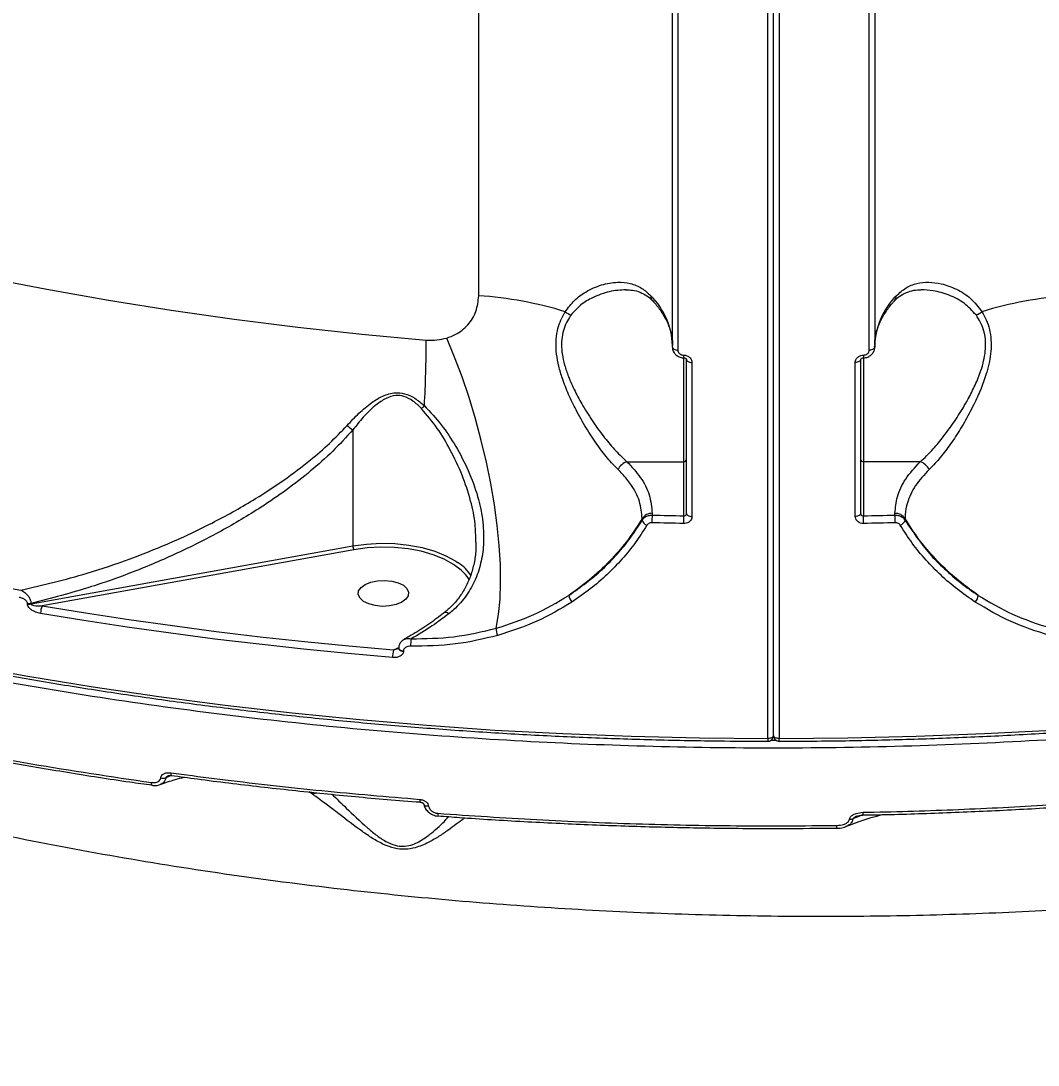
# Model space of a CAD drawing. Header units: millimetres. Extents: x -6523 to 7556, y -5559 to 6101.
# Drawn here: x 1343.1 to 1524.2, y -1517.4 to -1331.4 of the extents above; entities that cross this region are included whole.
import ezdxf

# ---------------------------------------------------------------- set-up
doc = ezdxf.new("R2010")
doc.units = ezdxf.units.MM
for name, color, linetype in [('DIKOM_ОБЪЕКТ', 7, 'Continuous'), ('DIKOM_РАЗМЕР_ЗОНА', 7, 'Continuous'), ('DIKOM_РАЗМЕР_ОБЪЕКТА', 7, 'Continuous')]:
    doc.layers.add(name, color=color, linetype=linetype)
doc.styles.add('style1', font='arial.ttf', dxfattribs={"width": 0.8})
doc.dimstyles.new('1-50', dxfattribs={"dimtxt": 300, "dimasz": 200, "dimexe": 100, "dimexo": 0, "dimgap": 100, "dimtad": 1, "dimtxsty": 'style1', "dimcen": 200, "dimclrd": 7, "dimclre": 7, "dimclrt": 7, "dimadec": 1, "dimazin": 2, "dimtfac": 1, "dimtmove": 0, "dimatfit": 2, "dimfxl": 0, "dimlwd": 25, "dimlwe": 18, "dimarcsym": 0})

# ---------------------------------------------------------------- blocks, each defined once
blk = doc.blocks.new('*D10')
at = {"layer": 'Defpoints', "color": 0, "transparency": 16777216}
for p in [(-1823.23, 4314.24), (3842.01, -3170.82), (6537.88, -3170.82)]:
    blk.add_point(p, dxfattribs=at)
at = {"layer": 'DIKOM_РАЗМЕР_ОБЪЕКТА', "color": 7, "lineweight": 18, "transparency": 16777216}
for p, q in [((-1823.23, 4314.24), (6637.88, 4314.24)), ((3842.01, -3170.82), (6637.88, -3170.82))]:
    blk.add_line(p, q, dxfattribs=at)
at = {"layer": 'DIKOM_РАЗМЕР_ОБЪЕКТА', "color": 7, "lineweight": 25, "transparency": 16777216}
blk.add_line((6537.88, 3914.24), (6537.88, -2770.82), dxfattribs=at)
at = {"layer": 'DIKOM_РАЗМЕР_ОБЪЕКТА', "color": 7, "transparency": 16777216}
for points in [[(6471.22, 3914.24), (6604.55, 3914.24), (6537.88, 4314.24)], [(6471.22, -2770.82), (6604.55, -2770.82), (6537.88, -3170.82)]]:
    blk.add_solid(points, dxfattribs=at)
at = {"layer": 'DIKOM_РАЗМЕР_ОБЪЕКТА', "color": 7, "transparency": 16777216, "insert": (6304.71, 207.11), "char_height": 300, "attachment_point": 5, "rotation": 90, "style": 'style1'}
blk.add_mtext('7500', dxfattribs=at)
blk = doc.blocks.new('*D11')
at = {"layer": 'Defpoints', "color": 0, "transparency": 16777216}
for p in [(-5022.71, -299.32), (4115.33, -1753.09), (4115.33, -4391.39)]:
    blk.add_point(p, dxfattribs=at)
at = {"layer": 'DIKOM_РАЗМЕР_ОБЪЕКТА', "color": 7, "lineweight": 18, "transparency": 16777216}
for p, q in [((-5022.71, -299.32), (-5022.71, -4491.39)), ((4115.33, -1753.09), (4115.33, -4491.39))]:
    blk.add_line(p, q, dxfattribs=at)
at = {"layer": 'DIKOM_РАЗМЕР_ОБЪЕКТА', "color": 7, "lineweight": 25, "transparency": 16777216}
blk.add_line((-4622.71, -4391.39), (3715.33, -4391.39), dxfattribs=at)
at = {"layer": 'DIKOM_РАЗМЕР_ОБЪЕКТА', "color": 7, "transparency": 16777216}
for points in [[(-4622.71, -4324.73), (-4622.71, -4458.06), (-5022.71, -4391.39)], [(3715.33, -4324.73), (3715.33, -4458.06), (4115.33, -4391.39)]]:
    blk.add_solid(points, dxfattribs=at)
at = {"layer": 'DIKOM_РАЗМЕР_ОБЪЕКТА', "color": 7, "transparency": 16777216, "insert": (-175.12, -4158.22), "char_height": 300, "attachment_point": 5, "style": 'style1'}
blk.add_mtext('9150', dxfattribs=at)
blk = doc.blocks.new('*D12')
at = {"layer": 'Defpoints', "color": 0, "transparency": 16777216}
for p in [(-6522.71, -395.62), (6102.86, -1877.31), (6102.86, -5458.89)]:
    blk.add_point(p, dxfattribs=at)
at = {"layer": 'DIKOM_РАЗМЕР_ЗОНА', "color": 7, "lineweight": 18, "transparency": 16777216}
for p, q in [((-6522.71, -395.62), (-6522.71, -5558.89)), ((6102.86, -1877.31), (6102.86, -5558.89))]:
    blk.add_line(p, q, dxfattribs=at)
at = {"layer": 'DIKOM_РАЗМЕР_ЗОНА', "color": 7, "lineweight": 25, "transparency": 16777216}
blk.add_line((-6122.71, -5458.89), (5702.86, -5458.89), dxfattribs=at)
at = {"layer": 'DIKOM_РАЗМЕР_ЗОНА', "color": 7, "transparency": 16777216}
for points in [[(-6122.71, -5392.23), (-6122.71, -5525.56), (-6522.71, -5458.89)], [(5702.86, -5392.23), (5702.86, -5525.56), (6102.86, -5458.89)]]:
    blk.add_solid(points, dxfattribs=at)
at = {"layer": 'DIKOM_РАЗМЕР_ЗОНА', "color": 7, "transparency": 16777216, "insert": (78.38, -5225.72), "char_height": 300, "attachment_point": 5, "style": 'style1'}
blk.add_mtext('12600', dxfattribs=at)
blk = doc.blocks.new('*D13')
at = {"layer": 'Defpoints', "color": 0, "transparency": 16777216}
for p in [(-2358.18, 6101.03), (4341.71, -4605.15), (7455.88, -4605.15)]:
    blk.add_point(p, dxfattribs=at)
at = {"layer": 'DIKOM_РАЗМЕР_ЗОНА', "color": 7, "lineweight": 18, "transparency": 16777216}
for p, q in [((-2358.18, 6101.03), (7555.88, 6101.03)), ((4341.71, -4605.15), (7555.88, -4605.15))]:
    blk.add_line(p, q, dxfattribs=at)
at = {"layer": 'DIKOM_РАЗМЕР_ЗОНА', "color": 7, "lineweight": 25, "transparency": 16777216}
blk.add_line((7455.88, 5701.03), (7455.88, -4205.15), dxfattribs=at)
at = {"layer": 'DIKOM_РАЗМЕР_ЗОНА', "color": 7, "transparency": 16777216}
for points in [[(7389.22, 5701.03), (7522.55, 5701.03), (7455.88, 6101.03)], [(7389.22, -4205.15), (7522.55, -4205.15), (7455.88, -4605.15)]]:
    blk.add_solid(points, dxfattribs=at)
at = {"layer": 'DIKOM_РАЗМЕР_ЗОНА', "color": 7, "transparency": 16777216, "insert": (7222.71, 375.61), "char_height": 300, "attachment_point": 5, "rotation": 90, "style": 'style1'}
blk.add_mtext('10700', dxfattribs=at)

msp = doc.modelspace()

# ---------------------------------------------------------------- linework, layer by layer
at = {"layer": 'DIKOM_ОБЪЕКТ', "color": 7, "linetype": 'Continuous', "lineweight": 15}
for p, q in [((1476.119, -1459.239), (1476.119, -1044.37)), ((1477.122, -1458.724), (1477.122, -1043.855)), ((1478.124, -1044.37), (1478.124, -1459.239)), ((1424.62, -1380.371), (1424.62, -1080.362)), ((1459.122, -1389.545), (1459.122, -1318.4)), ((1495.122, -1318.4), (1495.122, -1389.545)), ((1460.081, -1318.914), (1460.081, -1390.059)), ((1494.162, -1390.059), (1494.162, -1318.914)), ((1461.122, -1409.938), (1461.122, -1391.379)), ((1461.622, -1419.166), (1461.622, -1391.736)), ((1462.587, -1392.251), (1462.587, -1419.68)), ((1491.656, -1419.68), (1491.656, -1392.251)), ((1492.622, -1391.736), (1492.622, -1419.166)), ((1493.122, -1391.391), (1493.122, -1409.938)), ((1402.205, -1404.263), (1402.205, -1424.932)), ((1451.02, -1409.938), (1461.122, -1409.938)), ((1461.122, -1419.566), (1461.122, -1409.938)), ((1503.224, -1409.938), (1493.122, -1409.938)), ((1493.122, -1409.938), (1493.122, -1419.566)), ((1455.509, -1419.128), (1455.509, -1419.436)), ((1498.735, -1419.436), (1498.735, -1419.128)), ((1453.725, -1420.351), (1453.725, -1420.068)), ((1500.519, -1420.068), (1500.519, -1420.351)), ((1424.104, -1424.289), (1424.097, -1424.121)), ((1344.916, -1435.273), (1402.205, -1424.932)), ((1402.371, -1425.603), (1346.921, -1435.612)), ((1344.269, -1435.275), (1344.269, -1435.171)), ((1344.916, -1435.169), (1344.916, -1435.273)), ((1409.438, -1443.461), (1410.397, -1443.037)), ((1411.218, -1443.622), (1411.218, -1443.702)), ((1476.702, -1459.525), (1477.528, -1459.525)), ((1366.49, -1467.575), (1366.466, -1467.576)), ((1369.863, -1465.827), (1368.917, -1466.223)), ((1369.897, -1465.828), (1369.904, -1465.828)), ((1394.955, -1469.115), (1394.395, -1468.751)), ((1417.405, -1473.054), (1417.415, -1473.052)), ((1488.383, -1475.22), (1488.382, -1475.218))]:
    msp.add_line(p, q, dxfattribs=at)
at = {"layer": 'DIKOM_ОБЪЕКТ', "color": 7, "linetype": 'Continuous', "lineweight": 15, "flags": 128}
for points in [[(1210.466, -1334.986), (1218.932, -1339.109), (1227.638, -1343.097), (1236.577, -1346.947), (1245.739, -1350.654), (1255.117, -1354.216), (1264.701, -1357.628), (1274.482, -1360.889), (1284.453, -1363.994), (1294.602, -1366.942), (1304.921, -1369.728), (1315.401, -1372.351), (1326.03, -1374.809), (1336.801, -1377.098), (1347.702, -1379.217), (1358.723, -1381.164), (1369.855, -1382.936), (1381.086, -1384.533), (1392.407, -1385.953), (1403.807, -1387.195), (1415.274, -1388.257)], [(1427.738, -1439.592), (1428.152, -1437.162), (1428.416, -1434.446), (1428.525, -1431.472), (1428.48, -1428.269), (1428.28, -1424.869), (1427.927, -1421.304), (1427.425, -1417.611), (1426.779, -1413.825), (1425.995, -1409.985), (1425.081, -1406.128), (1424.046, -1402.292), (1422.9, -1398.514), (1421.655, -1394.833), (1420.323, -1391.285), (1418.916, -1387.904)], [(1459.122, -1389.545), (1459.14, -1389.643), (1459.194, -1389.737), (1459.282, -1389.824), (1459.401, -1389.902), (1459.546, -1389.966), (1459.711, -1390.014), (1459.892, -1390.046), (1460.081, -1390.059)], [(1495.122, -1389.545), (1495.104, -1389.643), (1495.05, -1389.737), (1494.962, -1389.824), (1494.843, -1389.902), (1494.698, -1389.966), (1494.532, -1390.014), (1494.352, -1390.046), (1494.162, -1390.059)], [(1461.622, -1391.736), (1461.64, -1391.834), (1461.695, -1391.929), (1461.783, -1392.017), (1461.903, -1392.094), (1462.048, -1392.158), (1462.215, -1392.207), (1462.397, -1392.238), (1462.587, -1392.251)], [(1492.622, -1391.736), (1492.603, -1391.834), (1492.549, -1391.929), (1492.46, -1392.017), (1492.341, -1392.094), (1492.195, -1392.158), (1492.028, -1392.207), (1491.846, -1392.238), (1491.656, -1392.251)], [(1216.339, -1412.489), (1226.003, -1416.316), (1235.878, -1419.996), (1245.956, -1423.527), (1256.229, -1426.906), (1266.688, -1430.129), (1277.324, -1433.196), (1288.129, -1436.102), (1299.092, -1438.845), (1310.206, -1441.423), (1321.46, -1443.834), (1332.846, -1446.076), (1344.352, -1448.147), (1355.971, -1450.045), (1367.692, -1451.768), (1379.505, -1453.316), (1391.4, -1454.686), (1403.367, -1455.878), (1415.397, -1456.891), (1427.478, -1457.723), (1439.601, -1458.375), (1451.756, -1458.845), (1463.932, -1459.133), (1476.119, -1459.239)], [(1278.927, -1418.477), (1286.683, -1420.568), (1294.522, -1422.575), (1302.441, -1424.497), (1310.435, -1426.333), (1318.503, -1428.083), (1326.64, -1429.746), (1334.842, -1431.321), (1343.107, -1432.807)], [(1461.622, -1419.166), (1461.64, -1419.264), (1461.695, -1419.358), (1461.783, -1419.446), (1461.903, -1419.523), (1462.048, -1419.587), (1462.215, -1419.636), (1462.397, -1419.667), (1462.587, -1419.68)], [(1492.622, -1419.166), (1492.603, -1419.264), (1492.549, -1419.358), (1492.46, -1419.446), (1492.341, -1419.523), (1492.195, -1419.587), (1492.028, -1419.636), (1491.846, -1419.667), (1491.656, -1419.68)], [(1461.084, -1420.938), (1460.38, -1420.924), (1459.677, -1420.909), (1458.973, -1420.894), (1458.27, -1420.878), (1457.567, -1420.861), (1456.864, -1420.844), (1456.16, -1420.826), (1455.457, -1420.808)], [(1455.509, -1419.436), (1456.21, -1419.454), (1456.912, -1419.472), (1457.613, -1419.489), (1458.315, -1419.506), (1459.017, -1419.522), (1459.718, -1419.537), (1460.42, -1419.552), (1461.122, -1419.566)], [(1493.122, -1419.566), (1493.824, -1419.552), (1494.525, -1419.537), (1495.227, -1419.522), (1495.929, -1419.506), (1496.63, -1419.489), (1497.332, -1419.472), (1498.033, -1419.454), (1498.735, -1419.436)], [(1498.787, -1420.808), (1498.083, -1420.826), (1497.38, -1420.844), (1496.677, -1420.861), (1495.974, -1420.878), (1495.27, -1420.894), (1494.567, -1420.909), (1493.863, -1420.924), (1493.16, -1420.938)], [(1402.205, -1424.932), (1404.655, -1424.596), (1407.176, -1424.457), (1409.709, -1424.519), (1412.193, -1424.78), (1414.57, -1425.234), (1416.784, -1425.87), (1418.783, -1426.673), (1420.519, -1427.625), (1420.959, -1427.919)], [(1422.28, -1430.029), (1421.519, -1429.26), (1420.13, -1428.215), (1418.446, -1427.292), (1416.508, -1426.513), (1414.361, -1425.896), (1412.056, -1425.456), (1409.647, -1425.203), (1407.191, -1425.143), (1404.746, -1425.277), (1402.371, -1425.603)], [(1422.915, -1430.89), (1422.581, -1430.402), (1422.28, -1430.029)], [(1405.413, -1431.373), (1406.602, -1431.128), (1407.877, -1431.065), (1409.135, -1431.19), (1410.273, -1431.492), (1411.2, -1431.947), (1411.84, -1432.519), (1412.142, -1433.16), (1412.081, -1433.819), (1411.662, -1434.442), (1410.919, -1434.979), (1409.912, -1435.387), (1408.723, -1435.632), (1407.448, -1435.695), (1406.191, -1435.57), (1405.052, -1435.268), (1404.125, -1434.813), (1403.485, -1434.241), (1403.183, -1433.6), (1403.244, -1432.941), (1403.663, -1432.318), (1404.406, -1431.781), (1405.413, -1431.373)], [(1346.921, -1435.612), (1354.597, -1436.863), (1362.319, -1438.037), (1370.083, -1439.135), (1377.886, -1440.156), (1385.726, -1441.099), (1393.6, -1441.965), (1401.505, -1442.752), (1409.438, -1443.461)], [(1409.276, -1444.827), (1401.324, -1444.116), (1393.401, -1443.327), (1385.508, -1442.459), (1377.649, -1441.513), (1369.827, -1440.49), (1362.045, -1439.39), (1354.305, -1438.212), (1346.61, -1436.959)], [(1419.3, -1437.004), (1419.049, -1436.872), (1418.824, -1436.8), (1418.635, -1436.794), (1418.489, -1436.851), (1418.478, -1436.859)], [(1410.375, -1443.115), (1410.413, -1443.253), (1410.528, -1443.387), (1410.711, -1443.498), (1410.947, -1443.579), (1411.218, -1443.622)], [(1410.375, -1443.184), (1410.375, -1443.19), (1410.413, -1443.334), (1410.528, -1443.467), (1410.711, -1443.579), (1410.947, -1443.659), (1411.218, -1443.702)], [(1478.124, -1459.239), (1490.312, -1459.133), (1502.488, -1458.845), (1514.643, -1458.375), (1526.766, -1457.723)], [(1477.122, -1458.724), (1477.103, -1458.824), (1477.045, -1458.921), (1476.953, -1459.01), (1476.828, -1459.089), (1476.676, -1459.153), (1476.503, -1459.2), (1476.315, -1459.229), (1476.119, -1459.239)], [(1478.124, -1459.239), (1477.929, -1459.229), (1477.741, -1459.2), (1477.568, -1459.153), (1477.416, -1459.089), (1477.291, -1459.01), (1477.198, -1458.921), (1477.141, -1458.824), (1477.122, -1458.724)], [(1369.775, -1465.336), (1369.78, -1465.494), (1369.795, -1465.626), (1369.819, -1465.728), (1369.85, -1465.795), (1369.889, -1465.826), (1369.897, -1465.828)], [(1366.466, -1467.576), (1366.451, -1467.571), (1366.414, -1467.534), (1366.383, -1467.464), (1366.361, -1467.364), (1366.347, -1467.235), (1366.343, -1467.085)], [(1415.702, -1471.305), (1415.47, -1471.303), (1415.261, -1471.272), (1415.087, -1471.212), (1414.957, -1471.129), (1414.88, -1471.025), (1414.863, -1470.966)]]:
    msp.add_lwpolyline(points, dxfattribs=at)
at = {"layer": 'DIKOM_ОБЪЕКТ', "color": 7, "linetype": 'Continuous', "lineweight": 15}
for centre, radius, start, end in [((1420.158, -1447.749), 67.526, 72.88618, 86.21117), ((1446.008, -1389.68), 13.123, 2.07236, 45.13817), ((1456.578, -1380.414), 1.314, 178.43942, 221.69548), ((1508.236, -1389.68), 13.123, 134.86001, 177.92687), ((1497.665, -1380.413), 1.315, 318.293, 1.52881), ((1534.086, -1447.749), 67.526, 93.78883, 107.11382), ((1441.938, -1380.989), 2.932, 229.358, 252.85398), ((1512.307, -1380.99), 2.93, 287.13871, 310.64931), ((1187.921, -1387.839), 227.354, 356.9423, 359.89479), ((1463.557, -1391.086), 2.478, 176.5443, 187.78953), ((1490.672, -1391.086), 2.492, 352.24313, 3.42304), ((1390.853, -1376.134), 33.893, 314.09514, 315.31667), ((1407.402, -1396.478), 9.36, 228.39646, 236.27466), ((1461.155, -1409.47), 0.469, 265.9641, 355.25649), ((1493.089, -1409.47), 0.469, 184.75974, 274.01967), ((1451.747, -1412.359), 2.528, 106.70612, 156.18677), ((1502.497, -1412.359), 2.528, 23.81323, 73.29388), ((1455.452, -1421.183), 2.056, 88.40255, 147.14545), ((1498.792, -1421.183), 2.055, 32.85046, 91.60154), ((1454.984, -1420.021), 1.302, 194.70045, 251.12473), ((1472.329, -1420.754), 16.871, 175.51851, 180.18072), ((1483.65, -1420.879), 22.567, 176.66471, 180.1497), ((1470.267, -1420.892), 22.893, 359.88508, 3.32042), ((1481.736, -1420.764), 17.051, 359.85375, 4.4669), ((1499.26, -1420.022), 1.302, 288.85991, 345.31491), ((1403.59, -1424.947), 1.384, 179.35351, 208.28786), ((1416.199, -1435.064), 8.585, 34.1685, 56.32341), ((1442.566, -1433.59), 1.894, 184.81086, 224.90257), ((1511.678, -1433.59), 1.894, 315.09743, 355.18914), ((1344.586, -1433.298), 1.9, 260.41521, 280.02812), ((1344.586, -1433.406), 1.896, 260.39652, 280.04681), ((1349.546, -1436.927), 2.936, 153.39901, 180.62139), ((1430.441, -1439.73), 2.707, 177.07111, 205.28484), ((1417.275, -1442.413), 4.776, 168.6382, 184.67283), ((1414.747, -1444.781), 5.471, 166.03995, 180.47653), ((1478.45, -1459.476), 2.343, 174.19891, 186.08272), ((1476.122, -1458.724), 1, 269.92957, 286.56023), ((1476.122, -1458.724), 1, 286.56023, 0), ((1478.122, -1458.724), 1, 180, 270.07043), ((1475.793, -1459.476), 2.343, 353.91728, 5.80109), ((1368.45, -1464.699), 1.594, 254.23393, 287.02577), ((1414.802, -1470.226), 0.699, 167.84756, 209.20302), ((1418.111, -1472.707), 0.786, 169.63633, 206.16122), ((1490.565, -1472.533), 2.495, 352.22296, 3.47594), ((1484.592, -1474.873), 3.807, 354.77906, 2.15026), ((1490.821, -1472.074), 1.545, 262.99798, 285.93079)]:
    msp.add_arc(centre, radius, start, end, dxfattribs=at)
for points, knots in [([(1619.829, -1448.083), (1615.507, -1448.863), (1603.865, -1450.963), (1584.559, -1453.863), (1561.895, -1456.614), (1538.744, -1458.728), (1515.174, -1460.18), (1491.256, -1460.947), (1467.518, -1461.012), (1444.037, -1460.391), (1420.883, -1459.116), (1397.678, -1457.165), (1374.503, -1454.517), (1351.441, -1451.163), (1328.999, -1447.177), (1307.241, -1442.589), (1286.212, -1437.438), (1265.568, -1431.641), (1245.402, -1425.192), (1225.796, -1418.095), (1207.181, -1410.508), (1189.598, -1402.469), (1173.064, -1394.023), (1157.31, -1385.034), (1142.426, -1375.51), (1128.486, -1365.471), (1115.796, -1355.138), (1104.37, -1344.554), (1094.2, -1333.766), (1085.099, -1322.599), (1077.219, -1311.069), (1071.203, -1300.704), (1068.401, -1294.163), (1067.321, -1291.641)], [0, 0, 0, 0, 0.0192582, 0.0518831, 0.0845332, 0.117158, 0.1507303, 0.1843303, 0.2179029, 0.2505276, 0.2831773, 0.3158024, 0.3493748, 0.3829745, 0.4165472, 0.449172, 0.4818217, 0.5144468, 0.5480193, 0.5816191, 0.6151914, 0.6478161, 0.6804664, 0.7130911, 0.7466635, 0.7802634, 0.8138358, 0.8464606, 0.8791105, 0.9117353, 0.9453077, 0.9789074, 1, 1, 1, 1]), ([(1067.769, -1291.4), (1068.007, -1291.959), (1069.072, -1294.455), (1071.272, -1298.853), (1074.377, -1304.585), (1077.808, -1310.269), (1081.534, -1315.902), (1085.56, -1321.481), (1089.881, -1327), (1094.494, -1332.456), (1099.394, -1337.844), (1104.58, -1343.16), (1110.046, -1348.4), (1115.789, -1353.56), (1121.803, -1358.637), (1128.085, -1363.626), (1134.63, -1368.524), (1141.432, -1373.326), (1148.487, -1378.03), (1155.789, -1382.632), (1163.332, -1387.128), (1171.111, -1391.516), (1179.121, -1395.791), (1187.354, -1399.951), (1195.805, -1403.992), (1204.467, -1407.912), (1213.334, -1411.708), (1222.4, -1415.377), (1231.656, -1418.915), (1241.097, -1422.322), (1250.716, -1425.593), (1260.504, -1428.726), (1270.455, -1431.72), (1280.561, -1434.572), (1290.815, -1437.28), (1301.208, -1439.842), (1311.734, -1442.255), (1322.384, -1444.519), (1333.151, -1446.632), (1344.025, -1448.591), (1354.999, -1450.396), (1366.065, -1452.044), (1377.215, -1453.536), (1388.439, -1454.869), (1399.73, -1456.044), (1411.08, -1457.058), (1422.478, -1457.911), (1433.918, -1458.603), (1445.391, -1459.133), (1456.887, -1459.499), (1467.134, -1459.687), (1473.547, -1459.713), (1476.121, -1459.724)], [0, 0, 0, 0, 0.0058769, 0.0262678, 0.0466646, 0.067067, 0.087475, 0.1078878, 0.128305, 0.1487261, 0.1691502, 0.1895772, 0.2100064, 0.2304374, 0.2508698, 0.2713031, 0.291737, 0.3121716, 0.332606, 0.3530404, 0.373475, 0.3939091, 0.4143427, 0.4347762, 0.4552089, 0.4756412, 0.496073, 0.5165039, 0.5369347, 0.5573647, 0.5777943, 0.5982233, 0.6186517, 0.6390797, 0.6595071, 0.6799342, 0.7003609, 0.7207872, 0.7412134, 0.7616387, 0.782064, 0.8024892, 0.8229139, 0.8433384, 0.8637626, 0.8841867, 0.9046107, 0.9250349, 0.9454586, 0.9658823, 0.986306, 1, 1, 1, 1]), ([(1478.123, -1459.724), (1480.144, -1459.717), (1486.003, -1459.696), (1495.698, -1459.538), (1507.197, -1459.196), (1518.673, -1458.689), (1530.118, -1458.021), (1541.523, -1457.191), (1552.88, -1456.2), (1564.18, -1455.049), (1575.414, -1453.738), (1586.575, -1452.269), (1597.653, -1450.643), (1608.641, -1448.861), (1619.531, -1446.924), (1630.313, -1444.833), (1640.98, -1442.592), (1651.524, -1440.199), (1661.937, -1437.659), (1672.212, -1434.972), (1682.339, -1432.141), (1692.313, -1429.167), (1702.125, -1426.054), (1711.768, -1422.802), (1721.235, -1419.416), (1730.518, -1415.896), (1739.612, -1412.246), (1748.508, -1408.469), (1757.2, -1404.566), (1765.682, -1400.542), (1773.947, -1396.399), (1781.989, -1392.14), (1789.802, -1387.769), (1797.38, -1383.288), (1804.717, -1378.701), (1811.809, -1374.012), (1818.648, -1369.223), (1825.231, -1364.338), (1831.552, -1359.361), (1837.606, -1354.296), (1843.389, -1349.147), (1848.896, -1343.917), (1854.124, -1338.61), (1859.067, -1333.231), (1863.723, -1327.782), (1868.087, -1322.27), (1872.157, -1316.697), (1875.927, -1311.068), (1879.402, -1305.388), (1882.555, -1299.658), (1884.893, -1295.039), (1886.07, -1292.319), (1886.409, -1291.536)], [0, 0, 0, 0, 0.0107552, 0.0311878, 0.0516215, 0.0720552, 0.0924884, 0.1129222, 0.1333561, 0.15379, 0.1742241, 0.1946587, 0.215093, 0.2355279, 0.2559631, 0.2763984, 0.2968343, 0.3172703, 0.3377071, 0.358144, 0.3785814, 0.3990192, 0.4194577, 0.4398966, 0.4603357, 0.4807758, 0.5012164, 0.5216576, 0.5420996, 0.5625417, 0.5829848, 0.6034285, 0.6238725, 0.6443172, 0.664762, 0.6852075, 0.705653, 0.7260988, 0.7465444, 0.7669897, 0.7874344, 0.8078782, 0.8283208, 0.8487617, 0.8692001, 0.8896363, 0.9100693, 0.9304984, 0.9509232, 0.9713434, 0.9917579, 1, 1, 1, 1]), ([(1440.028, -1383.213), (1440.551, -1382.506), (1441.597, -1381.089), (1443.874, -1379.494), (1446.488, -1378.319), (1449.214, -1377.857), (1451.63, -1378.103), (1453.648, -1378.88), (1454.751, -1379.902), (1455.264, -1380.378)], [0, 0, 0, 0, 0.1281536, 0.2567405, 0.4268139, 0.5968773, 0.7373106, 0.8775707, 1, 1, 1, 1]), ([(1498.979, -1380.378), (1499.535, -1379.871), (1500.646, -1378.856), (1502.623, -1378.11), (1504.745, -1377.881), (1507.124, -1378.184), (1509.69, -1379.112), (1512.285, -1380.704), (1513.587, -1382.396), (1514.215, -1383.213)], [0, 0, 0, 0, 0.1316545, 0.2634846, 0.3951372, 0.5268735, 0.6882977, 0.849534, 1, 1, 1, 1]), ([(1450.846, -1379.297), (1449.857, -1379.364), (1447.872, -1379.499), (1445.136, -1380.531), (1442.747, -1381.891), (1441.631, -1383.158), (1441.074, -1383.79)], [0, 0, 0, 0, 0.2868184, 0.5754065, 0.7881578, 1, 1, 1, 1]), ([(1450.781, -1379.318), (1451.194, -1379.324), (1452.111, -1379.339), (1453.38, -1379.694), (1454.526, -1380.322), (1455.256, -1380.873), (1455.569, -1381.268), (1455.596, -1381.302)], [0, 0, 0, 0, 0.2204566, 0.4894373, 0.7558579, 0.9789976, 1, 1, 1, 1]), ([(1498.65, -1381.311), (1498.703, -1381.245), (1499.028, -1380.841), (1499.736, -1380.318), (1500.814, -1379.72), (1502.034, -1379.357), (1502.963, -1379.324), (1503.41, -1379.308)], [0, 0, 0, 0, 0.0416987, 0.2553981, 0.4971376, 0.7575409, 1, 1, 1, 1]), ([(1513.17, -1383.79), (1512.506, -1383.068), (1511.11, -1381.551), (1508.399, -1380.205), (1505.762, -1379.416), (1504.116, -1379.341), (1503.402, -1379.309)], [0, 0, 0, 0, 0.2469053, 0.5188373, 0.7911536, 1, 1, 1, 1]), ([(1418.916, -1387.904), (1419.435, -1387.716), (1420.89, -1387.189), (1422.815, -1385.614), (1424.331, -1383.195), (1424.523, -1381.318), (1424.62, -1380.371)], [0, 0, 0, 0, 0.1529706, 0.4283784, 0.7114418, 1, 1, 1, 1]), ([(1455.6, -1381.291), (1455.839, -1381.561), (1456.537, -1382.346), (1457.476, -1383.674), (1458.321, -1385.272), (1458.874, -1386.889), (1459.099, -1388.2), (1459.117, -1388.975), (1459.122, -1389.205)], [0, 0, 0, 0, 0.1033903, 0.3019152, 0.5017371, 0.7047507, 0.9124634, 1, 1, 1, 1]), ([(1495.122, -1389.205), (1495.129, -1388.935), (1495.151, -1388.1), (1495.415, -1386.702), (1496.033, -1385.017), (1496.964, -1383.361), (1497.894, -1382.123), (1498.507, -1381.443), (1498.644, -1381.291)], [0, 0, 0, 0, 0.1027348, 0.3181928, 0.5309305, 0.7384743, 0.9415092, 1, 1, 1, 1]), ([(1449.434, -1411.338), (1448.81, -1410.695), (1447.563, -1409.409), (1445.641, -1406.859), (1443.739, -1403.957), (1442.043, -1400.951), (1440.603, -1397.973), (1439.566, -1395.352), (1438.851, -1392.934), (1438.438, -1390.754), (1438.342, -1388.617), (1438.637, -1386.126), (1439.33, -1384.363), (1439.935, -1383.367), (1440.028, -1383.213)], [0, 0, 0, 0, 0.1101003, 0.2202167, 0.3292869, 0.4383122, 0.5249613, 0.6115177, 0.6753441, 0.7390967, 0.8039957, 0.8688901, 0.9797312, 1, 1, 1, 1]), ([(1441.074, -1383.79), (1440.976, -1383.931), (1440.348, -1384.833), (1439.647, -1386.394), (1439.33, -1388.578), (1439.38, -1389.894), (1439.56, -1391.283), (1439.881, -1392.745), (1440.644, -1394.984), (1441.747, -1397.428), (1443.256, -1400.191), (1445.045, -1403.006), (1447.029, -1405.708), (1449.051, -1408.112), (1450.358, -1409.324), (1451.02, -1409.938)], [0, 0, 0, 0, 0.0200986, 0.1287248, 0.1852705, 0.2440074, 0.2548629, 0.3167952, 0.3805901, 0.4664185, 0.5546304, 0.6638235, 0.7761619, 0.8865572, 1, 1, 1, 1]), ([(1503.224, -1409.938), (1503.603, -1409.596), (1504.593, -1408.705), (1506.253, -1406.884), (1508.153, -1404.474), (1510.034, -1401.739), (1511.672, -1398.997), (1513.042, -1396.287), (1514.193, -1393.45), (1514.84, -1390.792), (1514.906, -1388.516), (1514.734, -1387.348), (1514.441, -1386.209), (1514.025, -1385.095), (1513.458, -1384.229), (1513.17, -1383.79)], [0, 0, 0, 0, 0.0653923, 0.1703685, 0.2779425, 0.381812, 0.4884099, 0.5695622, 0.6527945, 0.7604181, 0.8151636, 0.8718875, 0.8800452, 0.9392009, 1, 1, 1, 1]), ([(1514.215, -1383.213), (1514.487, -1383.69), (1515.031, -1384.644), (1515.594, -1386.338), (1515.877, -1388.215), (1515.85, -1390.756), (1515.245, -1393.657), (1514.166, -1396.721), (1512.877, -1399.616), (1511.317, -1402.572), (1509.531, -1405.49), (1507.711, -1408.078), (1506.123, -1410.023), (1505.173, -1410.975), (1504.81, -1411.338)], [0, 0, 0, 0, 0.0610581, 0.122045, 0.1836236, 0.2451906, 0.3548548, 0.4369244, 0.519098, 0.6228179, 0.7265978, 0.8310899, 0.9355771, 1, 1, 1, 1]), ([(1415.274, -1388.257), (1415.333, -1388.261), (1415.973, -1388.312), (1417.226, -1388.306), (1418.346, -1388.04), (1418.916, -1387.904)], [0, 0, 0, 0, 0.04677946, 0.51425647, 1, 1, 1, 1]), ([(1493.141, -1391.408), (1493.199, -1391.41), (1493.513, -1391.425), (1494.083, -1391.231), (1494.692, -1390.779), (1495.039, -1390.166), (1495.165, -1389.673), (1495.104, -1389.421), (1495.094, -1389.377)], [0, 0, 0, 0, 0.05387621, 0.29167282, 0.53879548, 0.75145179, 0.95728569, 1, 1, 1, 1]), ([(1551.643, -1488.074), (1545.459, -1488.574), (1533.082, -1489.574), (1514.339, -1490.489), (1495.527, -1490.975), (1476.423, -1490.985), (1457.069, -1490.504), (1437.508, -1489.509), (1418.056, -1488.012), (1398.211, -1485.957), (1378.042, -1483.29), (1357.631, -1479.972), (1337.399, -1476.045), (1317.428, -1471.498), (1297.795, -1466.33), (1278.955, -1460.66), (1260.953, -1454.522), (1243.816, -1447.958), (1227.241, -1440.852), (1211.313, -1433.206), (1196.108, -1425.032), (1181.961, -1416.521), (1168.936, -1407.698), (1157.748, -1399.305), (1151.335, -1393.684), (1148.518, -1391.215)], [0, 0, 0, 0, 0.0398965, 0.0798412, 0.1197855, 0.1596822, 0.2012148, 0.2428019, 0.2843884, 0.3259212, 0.3710795, 0.4162723, 0.4614304, 0.5079075, 0.5544226, 0.6008996, 0.645908, 0.6909519, 0.7359602, 0.7822822, 0.8286423, 0.8749638, 0.9198659, 0.9648023, 1, 1, 1, 1]), ([(1459.141, -1389.578), (1459.137, -1389.63), (1459.113, -1389.901), (1459.3, -1390.383), (1459.711, -1390.93), (1460.323, -1391.291), (1460.826, -1391.45), (1461.088, -1391.417), (1461.104, -1391.415)], [0, 0, 0, 0, 0.053131, 0.2781437, 0.5037796, 0.7375312, 0.9841688, 1, 1, 1, 1]), ([(1460.081, -1390.059), (1460.092, -1390.156), (1460.115, -1390.349), (1460.287, -1390.609), (1460.541, -1390.809), (1460.823, -1390.917), (1461.01, -1390.931), (1461.084, -1390.937)], [0, 0, 0, 0, 0.2142692, 0.4285287, 0.6430887, 0.8580997, 1, 1, 1, 1]), ([(1461.084, -1390.937), (1461.195, -1390.945), (1461.474, -1390.967), (1461.897, -1391.129), (1462.278, -1391.426), (1462.537, -1391.816), (1462.571, -1392.106), (1462.587, -1392.251)], [0, 0, 0, 0, 0.1418265, 0.3566682, 0.5713556, 0.7857154, 1, 1, 1, 1]), ([(1491.656, -1392.251), (1491.664, -1392.156), (1491.682, -1391.917), (1491.862, -1391.552), (1492.202, -1391.22), (1492.653, -1390.99), (1492.991, -1390.954), (1493.16, -1390.937)], [0, 0, 0, 0, 0.1405766, 0.3550624, 0.5698386, 0.784832, 1, 1, 1, 1]), ([(1493.16, -1390.937), (1493.273, -1390.925), (1493.498, -1390.902), (1493.799, -1390.748), (1494.025, -1390.525), (1494.145, -1390.282), (1494.158, -1390.122), (1494.162, -1390.059)], [0, 0, 0, 0, 0.2150747, 0.4301996, 0.6449532, 0.8594924, 1, 1, 1, 1]), ([(1461.102, -1391.426), (1461.133, -1391.426), (1461.219, -1391.426), (1461.356, -1391.467), (1461.487, -1391.535), (1461.575, -1391.617), (1461.619, -1391.696), (1461.624, -1391.723), (1461.622, -1391.738), (1461.622, -1391.739)], [0, 0, 0, 0, 0.0834537, 0.2336657, 0.3871818, 0.5494565, 0.7302108, 0.9908281, 1, 1, 1, 1]), ([(1492.635, -1391.71), (1492.634, -1391.693), (1492.633, -1391.664), (1492.72, -1391.563), (1492.842, -1391.485), (1492.996, -1391.433), (1493.146, -1391.417), (1493.231, -1391.426), (1493.262, -1391.43)], [0, 0, 0, 0, 0.275632, 0.4590085, 0.6095018, 0.7621979, 0.9132266, 1, 1, 1, 1]), ([(1401.187, -1403.477), (1401.875, -1402.737), (1403.25, -1401.26), (1405.357, -1399.482), (1407.496, -1398.152), (1409.525, -1397.543), (1411.546, -1397.755), (1413.339, -1398.592), (1414.399, -1399.496), (1414.951, -1399.967)], [0, 0, 0, 0, 0.1847911, 0.3692565, 0.5090874, 0.6522151, 0.7508619, 0.8702113, 1, 1, 1, 1]), ([(1414.437, -1400.475), (1413.953, -1399.999), (1413.038, -1399.1), (1411.44, -1398.238), (1409.717, -1398.053), (1408.57, -1398.429), (1407.324, -1399.068), (1405.894, -1400.125), (1404.028, -1401.979), (1402.813, -1403.501), (1402.205, -1404.263)], [0, 0, 0, 0, 0.1297987, 0.2451301, 0.3384668, 0.4557869, 0.4772304, 0.6177255, 0.80869, 1, 1, 1, 1]), ([(1424.097, -1424.121), (1424.085, -1423.105), (1424.055, -1420.72), (1423.216, -1416.739), (1421.751, -1412.286), (1419.68, -1407.958), (1417.341, -1403.911), (1415.405, -1401.62), (1414.437, -1400.475)], [0, 0, 0, 0, 0.1222456, 0.2866555, 0.4734668, 0.6603857, 0.8303457, 1, 1, 1, 1]), ([(1414.951, -1399.967), (1415.982, -1401.068), (1418.069, -1403.299), (1420.638, -1407.246), (1422.871, -1411.532), (1424.473, -1415.916), (1425.394, -1420.226), (1425.594, -1424.096), (1425.151, -1427.676), (1424.152, -1430.851), (1422.512, -1433.794), (1420.775, -1435.789), (1419.584, -1436.77), (1419.3, -1437.004)], [0, 0, 0, 0, 0.1024824, 0.2075148, 0.3191315, 0.4335152, 0.5324181, 0.6339811, 0.7173039, 0.8028978, 0.8863169, 0.9729288, 1, 1, 1, 1]), ([(1343.107, -1432.807), (1347.042, -1431.886), (1353.57, -1430.359), (1362.553, -1427.303), (1370.154, -1424.255), (1377.645, -1420.698), (1384.254, -1416.987), (1389.943, -1413.274), (1394.326, -1409.968), (1398.112, -1406.706), (1400.16, -1404.556), (1401.187, -1403.477)], [0, 0, 0, 0, 0.1867542, 0.3097298, 0.4327034, 0.5585128, 0.6842853, 0.7740128, 0.8643083, 0.9318942, 1, 1, 1, 1]), ([(1402.205, -1404.263), (1401.035, -1405.549), (1398.694, -1408.124), (1394.688, -1411.653), (1390.421, -1414.975), (1385.122, -1418.602), (1378.789, -1422.367), (1371.329, -1426.138), (1363.619, -1429.435), (1354.798, -1432.626), (1348.518, -1434.242), (1344.916, -1435.169)], [0, 0, 0, 0, 0.0792692, 0.1585948, 0.2405898, 0.3226081, 0.4472337, 0.571895, 0.6998619, 0.827838, 1, 1, 1, 1]), ([(1453.725, -1420.068), (1453.629, -1419.046), (1453.434, -1416.974), (1452.027, -1414.297), (1450.545, -1412.435), (1449.682, -1411.583), (1449.434, -1411.338)], [0, 0, 0, 0, 0.3362394, 0.6822346, 0.9087902, 1, 1, 1, 1]), ([(1451.02, -1409.938), (1451.866, -1410.852), (1453.608, -1412.736), (1455.183, -1415.848), (1455.399, -1418.025), (1455.509, -1419.128)], [0, 0, 0, 0, 0.3175213, 0.6539165, 1, 1, 1, 1]), ([(1498.735, -1419.128), (1498.822, -1418.15), (1499.007, -1416.082), (1500.465, -1412.955), (1502.295, -1410.953), (1503.224, -1409.938)], [0, 0, 0, 0, 0.3069747, 0.648469, 1, 1, 1, 1]), ([(1504.81, -1411.338), (1503.942, -1412.273), (1502.18, -1414.168), (1500.944, -1416.898), (1500.548, -1418.887), (1500.525, -1419.819), (1500.519, -1420.068)], [0, 0, 0, 0, 0.3414959, 0.6929884, 0.9180064, 1, 1, 1, 1]), ([(1461.122, -1419.566), (1461.178, -1419.565), (1461.29, -1419.562), (1461.44, -1419.496), (1461.554, -1419.394), (1461.613, -1419.276), (1461.619, -1419.197), (1461.622, -1419.166)], [0, 0, 0, 0, 0.21534495, 0.43053818, 0.64542475, 0.85963455, 1, 1, 1, 1]), ([(1492.622, -1419.166), (1492.627, -1419.213), (1492.638, -1419.309), (1492.725, -1419.433), (1492.851, -1419.523), (1492.992, -1419.566), (1493.085, -1419.566), (1493.122, -1419.566)], [0, 0, 0, 0, 0.2139084, 0.4281483, 0.6429338, 0.8580826, 1, 1, 1, 1]), ([(1453.725, -1420.068), (1452.934, -1421.305), (1451.343, -1423.792), (1448.326, -1427.329), (1444.825, -1430.728), (1442.067, -1432.738), (1440.679, -1433.748)], [0, 0, 0, 0, 0.2373839, 0.4771608, 0.7370067, 1, 1, 1, 1]), ([(1440.679, -1433.748), (1442.74, -1432.261), (1445.862, -1430.006), (1449.355, -1426.367), (1451.745, -1423.456), (1453.071, -1421.376), (1453.725, -1420.351)], [0, 0, 0, 0, 0.3951726, 0.5986736, 0.8021761, 1, 1, 1, 1]), ([(1453.725, -1420.351), (1453.753, -1420.307), (1453.888, -1420.095), (1454.235, -1419.772), (1454.833, -1419.484), (1455.284, -1419.452), (1455.509, -1419.436)], [0, 0, 0, 0, 0.0806211, 0.3870586, 0.6935242, 1, 1, 1, 1]), ([(1455.457, -1420.808), (1455.344, -1420.814), (1455.119, -1420.827), (1454.819, -1420.967), (1454.645, -1421.126), (1454.577, -1421.231), (1454.563, -1421.253)], [0, 0, 0, 0, 0.3068603, 0.6133936, 0.91938, 1, 1, 1, 1]), ([(1462.587, -1419.68), (1462.58, -1419.775), (1462.562, -1420.013), (1462.382, -1420.371), (1462.042, -1420.692), (1461.591, -1420.905), (1461.253, -1420.927), (1461.084, -1420.938)], [0, 0, 0, 0, 0.1406084, 0.3551019, 0.5698922, 0.784915, 1, 1, 1, 1]), ([(1493.16, -1420.938), (1493.049, -1420.934), (1492.769, -1420.923), (1492.347, -1420.777), (1491.966, -1420.493), (1491.706, -1420.113), (1491.673, -1419.824), (1491.656, -1419.68)], [0, 0, 0, 0, 0.1419177, 0.3567357, 0.5713493, 0.7857626, 1, 1, 1, 1]), ([(1498.735, -1419.436), (1498.795, -1419.437), (1499.079, -1419.44), (1499.577, -1419.551), (1500.155, -1419.866), (1500.398, -1420.19), (1500.519, -1420.351)], [0, 0, 0, 0, 0.0819148, 0.3881136, 0.694011, 1, 1, 1, 1]), ([(1499.681, -1421.253), (1499.62, -1421.173), (1499.498, -1421.013), (1499.209, -1420.859), (1498.959, -1420.807), (1498.817, -1420.807), (1498.787, -1420.808)], [0, 0, 0, 0, 0.3056923, 0.6116782, 0.9180845, 1, 1, 1, 1]), ([(1513.565, -1433.748), (1512.193, -1432.75), (1509.434, -1430.742), (1505.942, -1427.355), (1502.91, -1423.804), (1501.319, -1421.317), (1500.519, -1420.068)], [0, 0, 0, 0, 0.25985, 0.5228397, 0.7602243, 1, 1, 1, 1]), ([(1500.519, -1420.351), (1501.88, -1422.375), (1503.942, -1425.442), (1507.489, -1429.04), (1510.387, -1431.562), (1512.515, -1433.027), (1513.565, -1433.748)], [0, 0, 0, 0, 0.3951678, 0.5986708, 0.8021657, 1, 1, 1, 1]), ([(1454.563, -1421.253), (1453.894, -1422.299), (1452.557, -1424.389), (1450.17, -1427.313), (1447.495, -1430.073), (1444.531, -1432.649), (1442.327, -1434.167), (1441.225, -1434.926)], [0, 0, 0, 0, 0.1976818, 0.3953837, 0.593088, 0.7965422, 1, 1, 1, 1]), ([(1513.019, -1434.926), (1511.947, -1434.189), (1509.803, -1432.715), (1506.885, -1430.197), (1504.194, -1427.451), (1501.748, -1424.479), (1500.37, -1422.328), (1499.681, -1421.253)], [0, 0, 0, 0, 0.1978326, 0.3955018, 0.5931666, 0.7965856, 1, 1, 1, 1]), ([(1424.125, -1424.286), (1424.132, -1424.626), (1424.156, -1425.79), (1423.886, -1427.701), (1423.325, -1429.962), (1422.466, -1432.037), (1421.331, -1433.908), (1420.021, -1435.537), (1418.961, -1436.433), (1418.467, -1436.85)], [0, 0, 0, 0, 0.0691598, 0.2371519, 0.4023201, 0.5613176, 0.715672, 0.8675325, 1, 1, 1, 1]), ([(1343.107, -1432.807), (1343.339, -1432.93), (1343.799, -1433.173), (1344.354, -1433.744), (1344.692, -1434.292), (1344.874, -1434.759), (1344.902, -1435.029), (1344.916, -1435.169)], [0, 0, 0, 0, 0.2704569, 0.5335418, 0.7181286, 0.8552732, 1, 1, 1, 1]), ([(1427.738, -1439.592), (1430.01, -1438.861), (1434.607, -1437.38), (1438.639, -1434.969), (1440.679, -1433.748)], [0, 0, 0, 0, 0.4941545, 1, 1, 1, 1]), ([(1513.565, -1433.748), (1515.556, -1434.942), (1519.585, -1437.357), (1524.181, -1438.841), (1526.506, -1439.592)], [0, 0, 0, 0, 0.4941695, 1, 1, 1, 1]), ([(1344.269, -1435.171), (1344.261, -1435.101), (1344.243, -1434.962), (1344.096, -1434.734), (1343.815, -1434.48), (1343.365, -1434.242), (1343.001, -1434.158), (1342.81, -1434.114)], [0, 0, 0, 0, 0.1206175, 0.2407002, 0.4169072, 0.6949525, 1, 1, 1, 1]), ([(1346.61, -1436.959), (1346.306, -1436.889), (1345.719, -1436.755), (1344.993, -1436.369), (1344.544, -1435.958), (1344.312, -1435.6), (1344.284, -1435.383), (1344.269, -1435.275)], [0, 0, 0, 0, 0.3047123, 0.58762, 0.766445, 0.8828558, 1, 1, 1, 1]), ([(1344.916, -1435.273), (1344.919, -1435.287), (1344.924, -1435.32), (1344.969, -1435.373), (1345.114, -1435.464), (1345.763, -1435.632), (1346.404, -1435.621), (1346.921, -1435.612)], [0, 0, 0, 0, 0.023949, 0.0534754, 0.1071149, 0.2794629, 1, 1, 1, 1]), ([(1441.225, -1434.926), (1439.188, -1436.144), (1435.068, -1438.608), (1430.37, -1440.121), (1427.994, -1440.887)], [0, 0, 0, 0, 0.4941811, 1, 1, 1, 1]), ([(1526.25, -1440.887), (1523.928, -1440.141), (1519.229, -1438.632), (1515.105, -1436.171), (1513.019, -1434.926)], [0, 0, 0, 0, 0.4941732, 1, 1, 1, 1]), ([(1418.466, -1436.817), (1418.244, -1436.995), (1417.119, -1437.895), (1415.047, -1439.349), (1412.89, -1440.725), (1411.656, -1441.376), (1411.36, -1441.532)], [0, 0, 0, 0, 0.0961743, 0.4862894, 0.8765649, 1, 1, 1, 1]), ([(1419.3, -1437.004), (1418.321, -1437.748), (1416.122, -1439.42), (1413.852, -1440.74), (1412.592, -1441.472)], [0, 0, 0, 0, 0.4451131, 1, 1, 1, 1]), ([(1412.592, -1441.472), (1415.146, -1441.439), (1420.318, -1441.371), (1425.244, -1440.19), (1427.738, -1439.592)], [0, 0, 0, 0, 0.4938425, 1, 1, 1, 1]), ([(1411.395, -1441.593), (1411.426, -1441.572), (1411.607, -1441.447), (1412.027, -1441.393), (1412.416, -1441.447), (1412.592, -1441.472)], [0, 0, 0, 0, 0.1006714, 0.5927187, 1, 1, 1, 1]), ([(1427.994, -1440.887), (1425.508, -1441.483), (1420.475, -1442.692), (1415.19, -1442.765), (1412.515, -1442.802)], [0, 0, 0, 0, 0.4938455, 1, 1, 1, 1]), ([(1409.438, -1443.461), (1409.602, -1443.428), (1409.871, -1443.375), (1410.129, -1443.265), (1410.229, -1443.222)], [0, 0, 0, 0, 0.61447257, 1, 1, 1, 1]), ([(1410.39, -1443.129), (1410.39, -1443.128), (1410.395, -1443.116), (1410.37, -1443.15), (1410.311, -1443.193), (1410.249, -1443.217), (1410.229, -1443.225)], [0, 0, 0, 0, 0.07555091, 0.44310813, 0.81642807, 1, 1, 1, 1]), ([(1411.367, -1441.62), (1411.231, -1441.69), (1410.907, -1441.858), (1410.564, -1442.311), (1410.369, -1442.77), (1410.394, -1443.041), (1410.4, -1443.114)], [0, 0, 0, 0, 0.2416745, 0.5736641, 0.8856589, 1, 1, 1, 1]), ([(1412.515, -1442.802), (1412.349, -1442.81), (1412.021, -1442.826), (1411.619, -1442.99), (1411.356, -1443.214), (1411.234, -1443.431), (1411.223, -1443.568), (1411.218, -1443.622)], [0, 0, 0, 0, 0.273505, 0.5392693, 0.7386448, 0.898893, 1, 1, 1, 1]), ([(1411.218, -1443.702), (1411.209, -1443.796), (1411.187, -1444.011), (1410.987, -1444.329), (1410.597, -1444.627), (1410.003, -1444.835), (1409.527, -1444.83), (1409.276, -1444.827)], [0, 0, 0, 0, 0.1205556, 0.2783066, 0.4705883, 0.7208363, 1, 1, 1, 1]), ([(1283.693, -1450.404), (1290.284, -1452.104), (1303.466, -1455.503), (1323.945, -1459.92), (1344.87, -1463.869), (1359.185, -1466.013), (1366.343, -1467.085)], [0, 0, 0, 0, 0.2485973, 0.4971923, 0.7485956, 1, 1, 1, 1]), ([(1283.94, -1450.864), (1285.04, -1451.164), (1289.542, -1452.389), (1297.598, -1454.395), (1308.102, -1456.877), (1318.751, -1459.203), (1329.521, -1461.38), (1340.404, -1463.408), (1351.394, -1465.271), (1360.094, -1466.645), (1365.156, -1467.343), (1366.493, -1467.527)], [0, 0, 0, 0, 0.0419843, 0.1719668, 0.3020653, 0.43225, 0.5624938, 0.6927654, 0.8230268, 0.9532454, 1, 1, 1, 1]), ([(1368.017, -1466.233), (1368.023, -1466.203), (1368.051, -1466.053), (1368.19, -1465.788), (1368.535, -1465.5), (1369.08, -1465.301), (1369.528, -1465.323), (1369.775, -1465.336)], [0, 0, 0, 0, 0.0440788, 0.2245389, 0.4337757, 0.6875182, 1, 1, 1, 1]), ([(1369.775, -1465.336), (1370.42, -1465.424), (1373.644, -1465.86), (1382.585, -1467.004), (1396.69, -1468.604), (1408.306, -1469.587), (1414.119, -1470.079)], [0, 0, 0, 0, 0.044144, 0.2207144, 0.6100133, 1, 1, 1, 1]), ([(1366.343, -1467.085), (1366.59, -1467.098), (1367.023, -1467.122), (1367.542, -1466.926), (1367.862, -1466.65), (1367.986, -1466.398), (1368.012, -1466.257), (1368.017, -1466.233)], [0, 0, 0, 0, 0.3277244, 0.5739443, 0.7796034, 0.962715, 1, 1, 1, 1]), ([(1366.467, -1467.565), (1366.538, -1467.577), (1366.906, -1467.643), (1367.411, -1467.625), (1367.786, -1467.464), (1367.891, -1467.419)], [0, 0, 0, 0, 0.1447099, 0.7593404, 1, 1, 1, 1]), ([(1368.917, -1466.223), (1368.91, -1466.263), (1368.868, -1466.496), (1368.688, -1466.894), (1368.337, -1467.277), (1368.016, -1467.375), (1367.895, -1467.412)], [0, 0, 0, 0, 0.0691136, 0.4069344, 0.7762077, 1, 1, 1, 1]), ([(1367.908, -1467.447), (1368.792, -1467.125), (1370.244, -1466.598), (1371.666, -1466.259), (1372.221, -1466.126)], [0, 0, 0, 0, 0.6095986, 1, 1, 1, 1]), ([(1369.343, -1465.884), (1369.309, -1465.897), (1369.196, -1465.938), (1369.06, -1466.028), (1368.964, -1466.128), (1368.929, -1466.185), (1368.92, -1466.212), (1368.917, -1466.223)], [0, 0, 0, 0, 0.1952706, 0.6314061, 0.8347006, 0.9347575, 1, 1, 1, 1]), ([(1369.342, -1465.879), (1369.348, -1465.876), (1369.387, -1465.855), (1369.552, -1465.817), (1369.74, -1465.804), (1369.87, -1465.828), (1369.896, -1465.832)], [0, 0, 0, 0, 0.0706543, 0.4185252, 0.8843252, 1, 1, 1, 1]), ([(1369.907, -1465.808), (1371.444, -1466.022), (1376.694, -1466.755), (1385.732, -1467.841), (1396.997, -1469.056), (1406.487, -1469.957), (1412.234, -1470.396), (1414.197, -1470.546)], [0, 0, 0, 0, 0.10558263, 0.36054034, 0.61490212, 0.86847927, 1, 1, 1, 1]), ([(1395.749, -1468.897), (1395.524, -1468.985), (1395.257, -1469.09), (1394.996, -1469.111), (1394.955, -1469.115)], [0, 0, 0, 0, 0.8403091, 1, 1, 1, 1]), ([(1422.096, -1473.357), (1422.028, -1473.412), (1421.235, -1474.059), (1419.65, -1475.251), (1417.523, -1476.715), (1415.628, -1477.821), (1413.657, -1478.676), (1411.56, -1479.04), (1409.575, -1478.844), (1407.577, -1478.101), (1405.684, -1477.032), (1402.934, -1475.163), (1399.597, -1472.56), (1396.728, -1470.375), (1395.254, -1469.327), (1394.955, -1469.115)], [0, 0, 0, 0, 0.0128787, 0.1513455, 0.2222867, 0.2931401, 0.3699471, 0.4181762, 0.4672431, 0.5201501, 0.5795177, 0.640489, 0.7974873, 0.95893, 1, 1, 1, 1]), ([(1398.462, -1469.168), (1399.303, -1469.966), (1401.227, -1471.791), (1403.871, -1474.379), (1406.299, -1476.41), (1407.915, -1477.538), (1409.582, -1478.289), (1410.767, -1478.447), (1411.84, -1478.406), (1413.272, -1478.053), (1414.941, -1477.075), (1416.533, -1475.846), (1418.021, -1474.499), (1418.853, -1473.631), (1419.308, -1473.156)], [0, 0, 0, 0, 0.150487, 0.3443859, 0.4133792, 0.4836444, 0.5414561, 0.5840213, 0.5937602, 0.6462945, 0.7340041, 0.8167992, 0.8996954, 1, 1, 1, 1]), ([(1493.035, -1472.853), (1493.935, -1472.841), (1498.685, -1472.773), (1507.266, -1472.489), (1518.751, -1471.995), (1530.174, -1471.329), (1541.538, -1470.491), (1549.719, -1469.811), (1554.096, -1469.362), (1554.717, -1469.298)], [0, 0, 0, 0, 0.0434548, 0.2294765, 0.4150585, 0.5999942, 0.7844999, 0.9694035, 1, 1, 1, 1]), ([(1493.055, -1472.382), (1493.721, -1472.369), (1497.052, -1472.301), (1505.713, -1472.068), (1519.015, -1471.512), (1536.302, -1470.472), (1548.187, -1469.409), (1554.81, -1468.816)], [0, 0, 0, 0, 0.0321575, 0.1607925, 0.4182845, 0.6757731, 1, 1, 1, 1]), ([(1414.119, -1470.079), (1414.186, -1470.086), (1414.432, -1470.113), (1414.838, -1470.247), (1415.263, -1470.526), (1415.579, -1470.888), (1415.661, -1471.166), (1415.702, -1471.305)], [0, 0, 0, 0, 0.0918126, 0.3355302, 0.5630502, 0.7814165, 1, 1, 1, 1]), ([(1414.191, -1470.573), (1414.232, -1470.576), (1414.352, -1470.582), (1414.537, -1470.649), (1414.703, -1470.75), (1414.809, -1470.853), (1414.856, -1470.936), (1414.86, -1470.956), (1414.862, -1470.965)], [0, 0, 0, 0, 0.1187343, 0.3473607, 0.5266493, 0.6852076, 0.8517881, 1, 1, 1, 1]), ([(1414.873, -1470.967), (1414.875, -1470.996), (1414.893, -1471.28), (1415.152, -1471.792), (1415.681, -1472.415), (1416.431, -1472.846), (1417.046, -1473.066), (1417.378, -1473.043), (1417.407, -1473.041)], [0, 0, 0, 0, 0.0254258, 0.249372, 0.4781129, 0.7190459, 0.9751443, 1, 1, 1, 1]), ([(1415.702, -1471.305), (1415.744, -1471.447), (1415.828, -1471.731), (1416.152, -1472.103), (1416.59, -1472.392), (1417.012, -1472.531), (1417.268, -1472.558), (1417.337, -1472.566)], [0, 0, 0, 0, 0.2168817, 0.4334495, 0.6619687, 0.9080358, 1, 1, 1, 1]), ([(1417.337, -1472.566), (1423.204, -1472.966), (1434.939, -1473.767), (1452.687, -1474.477), (1470.516, -1474.855), (1482.436, -1474.772), (1488.396, -1474.731)], [0, 0, 0, 0, 0.249099, 0.4981979, 0.7491003, 1, 1, 1, 1]), ([(1417.418, -1473.011), (1418.668, -1473.109), (1423.724, -1473.505), (1432.632, -1474.035), (1444.133, -1474.598), (1455.668, -1474.99), (1467.221, -1475.218), (1478.13, -1475.294), (1485.182, -1475.218), (1488.381, -1475.183)], [0, 0, 0, 0, 0.0533112, 0.2155161, 0.377838, 0.5402389, 0.7026888, 0.8651412, 1, 1, 1, 1]), ([(1489.985, -1474.889), (1490.609, -1474.654), (1492.636, -1473.892), (1494.822, -1473.205), (1496.367, -1472.828), (1496.533, -1472.788)], [0, 0, 0, 0, 0.2842093, 0.9232231, 1, 1, 1, 1]), ([(1490.633, -1473.607), (1490.644, -1473.56), (1490.678, -1473.409), (1490.85, -1473.138), (1491.231, -1472.825), (1491.972, -1472.483), (1492.626, -1472.422), (1493.055, -1472.382)], [0, 0, 0, 0, 0.0555001, 0.1783589, 0.3494998, 0.5728703, 1, 1, 1, 1]), ([(1492.795, -1472.904), (1492.789, -1472.906), (1492.276, -1473.124), (1491.757, -1473.343), (1491.245, -1473.559)], [0, 0, 0, 0, 0.011136, 1, 1, 1, 1]), ([(1491.917, -1473.1), (1491.832, -1473.136), (1491.652, -1473.212), (1491.434, -1473.346), (1491.286, -1473.472), (1491.254, -1473.541), (1491.245, -1473.559)], [0, 0, 0, 0, 0.3392884, 0.7188782, 0.9265474, 1, 1, 1, 1]), ([(1491.915, -1473.095), (1491.923, -1473.091), (1492.055, -1473.024), (1492.435, -1472.917), (1492.812, -1472.892), (1493.039, -1472.877)], [0, 0, 0, 0, 0.0244039, 0.4120623, 1, 1, 1, 1]), ([(1488.383, -1475.209), (1488.489, -1475.209), (1488.953, -1475.211), (1489.511, -1475.133), (1489.905, -1474.951), (1489.978, -1474.917)], [0, 0, 0, 0, 0.1951437, 0.8515681, 1, 1, 1, 1]), ([(1488.396, -1474.731), (1488.804, -1474.696), (1489.408, -1474.645), (1490.091, -1474.331), (1490.435, -1474.046), (1490.592, -1473.792), (1490.623, -1473.65), (1490.633, -1473.607)], [0, 0, 0, 0, 0.4385097, 0.6486469, 0.8192376, 0.9451825, 1, 1, 1, 1]), ([(1491.245, -1473.559), (1491.231, -1473.63), (1491.187, -1473.859), (1490.987, -1474.251), (1490.585, -1474.667), (1490.191, -1474.834), (1489.998, -1474.917)], [0, 0, 0, 0, 0.11336497, 0.36744535, 0.68999795, 1, 1, 1, 1])]:
    msp.add_open_spline(points, degree=3, knots=knots, dxfattribs=at)

# ---------------------------------------------------------------- dimensions: what is measured, and where the dimension line sits
at = {"layer": 'DIKOM_РАЗМЕР_ЗОНА'}
dim = msp.add_linear_dim(base=(7455.882, -4605.145), p1=(-2358.182, 6101.03), p2=(4341.706, -4605.145), angle=90, text='10700', dimstyle='1-50', override={"dimasz": 400, "dimgap": 80}, dxfattribs=at)
dim.commit()
dim.dimension.update_dxf_attribs({"geometry": '*D13', "text_midpoint": (7455.882, 375.606), "dimtype": 160})
dim = msp.add_linear_dim(base=(6102.859, -5458.894), p1=(-6522.706, -395.616), p2=(6102.859, -1877.311), text='12600', dimstyle='1-50', override={"dimasz": 400, "dimgap": 80}, dxfattribs=at)
dim.commit()
dim.dimension.update_dxf_attribs({"geometry": '*D12', "text_midpoint": (78.382, -5458.894), "dimtype": 160})
at = {"layer": 'DIKOM_РАЗМЕР_ОБЪЕКТА'}
dim = msp.add_linear_dim(base=(6537.882, -3170.823), p1=(-1823.231, 4314.242), p2=(3842.008, -3170.823), angle=90, text='7500', dimstyle='1-50', override={"dimasz": 400, "dimgap": 80}, dxfattribs=at)
dim.commit()
dim.dimension.update_dxf_attribs({"geometry": '*D10', "text_midpoint": (6537.882, 207.106), "dimtype": 160})
dim = msp.add_linear_dim(base=(4115.332, -4391.394), p1=(-5022.706, -299.317), p2=(4115.332, -1753.089), text='9150', dimstyle='1-50', override={"dimasz": 400, "dimgap": 80}, dxfattribs=at)
dim.commit()
dim.dimension.update_dxf_attribs({"geometry": '*D11', "text_midpoint": (-175.118, -4391.394), "dimtype": 160})

doc.saveas('drawing.dxf')
